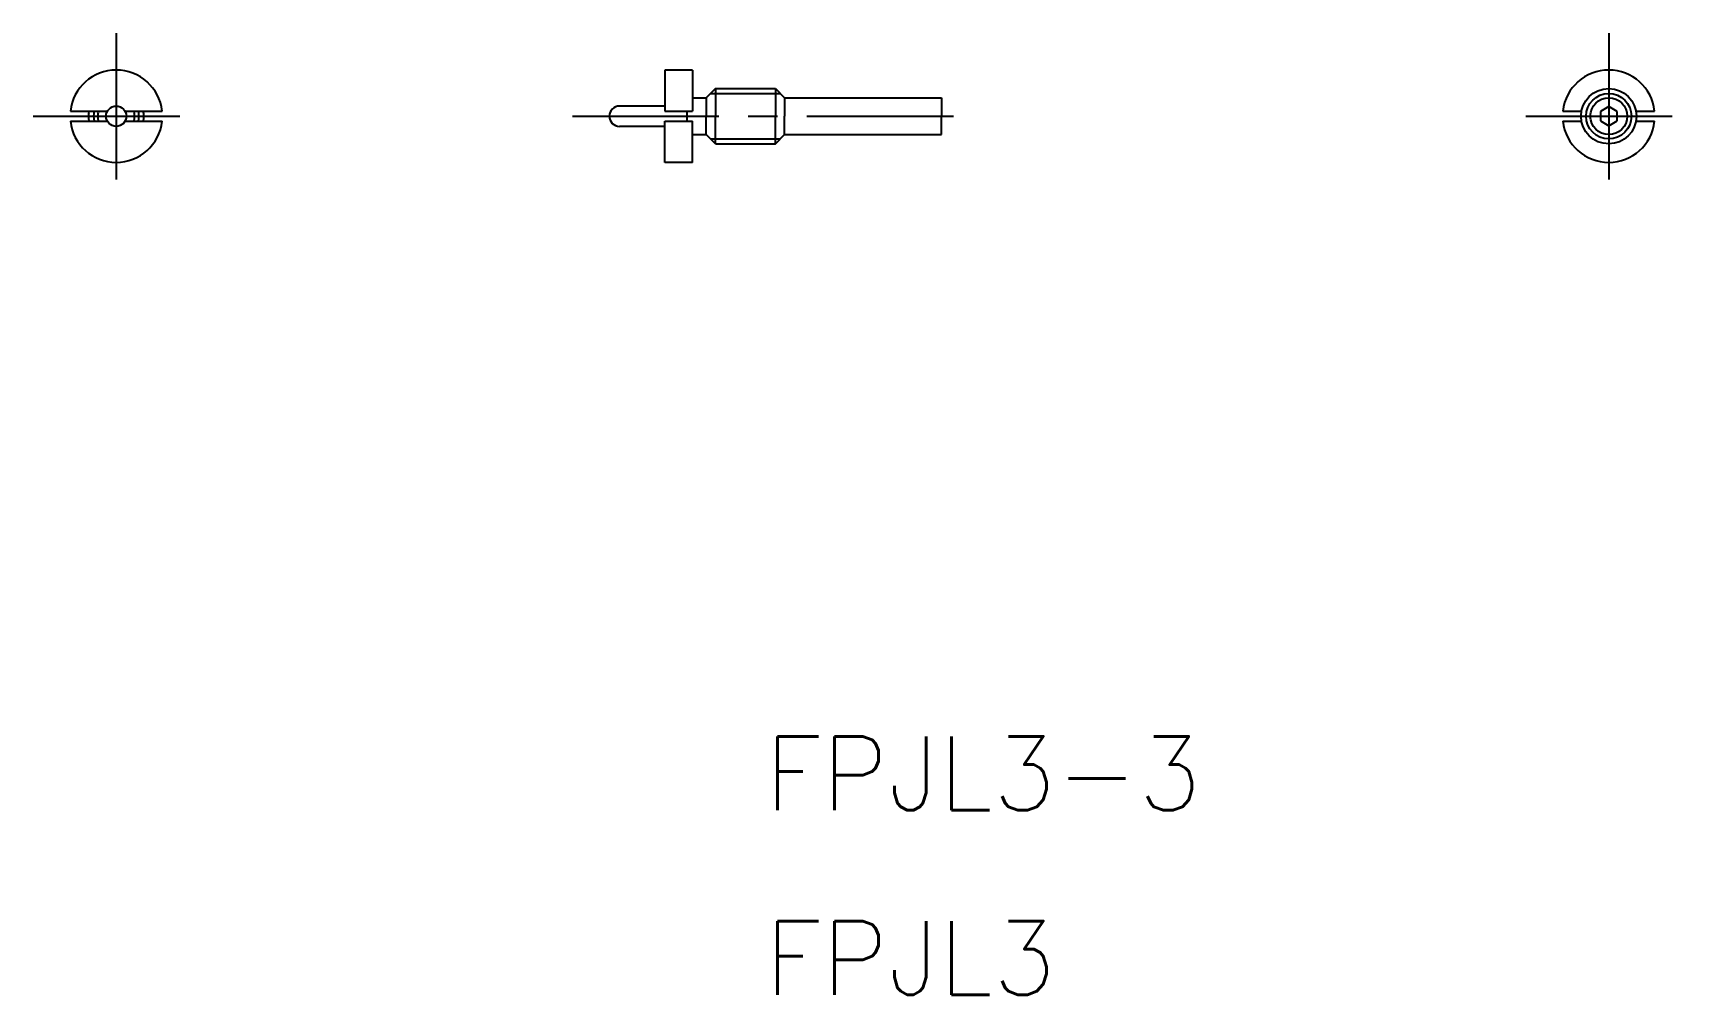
# Model space of a CAD drawing. Extents: x -75.8 to 14.1, y -36.2 to 15.9.
import ezdxf

# ---------------------------------------------------------------- set-up
doc = ezdxf.new("R2010")
doc.units = 0
doc.header["$LTSCALE"] = 0.25
doc.linetypes.add('CENTER', pattern=[50.8, 31.75, -6.35, 6.35, -6.35])
doc.layers.get('0').update_dxf_attribs({"linetype": 'CONTINUOUS'})
doc.layers.add('CENTER', color=1, linetype='CENTER')
doc.styles.get("Standard").update_dxf_attribs({"font": 'txt.shx'})

msp = doc.modelspace()

# ---------------------------------------------------------------- linework, layer by layer
for p, q in [((-41.548, 13.911), (-41.548, 11.686)), ((-40.048, 13.911), (-41.548, 13.911)), ((-40.048, 13.911), (-40.048, 11.686)), ((-38.798, 12.911), (-39.298, 12.411)), ((-38.798, 12.911), (-38.798, 11.411)), ((-38.798, 12.911), (-35.548, 12.911)), ((-35.548, 12.911), (-35.548, 11.411)), ((-35.548, 12.911), (-35.048, 12.411)), ((-73.741, 11.686), (-71.733, 11.686)), ((-70.78, 11.686), (-68.772, 11.686)), ((-41.548, 11.961), (-43.998, 11.961)), ((-41.548, 11.686), (-40.048, 11.686)), ((-40.348, 11.686), (-40.348, 11.136)), ((-40.048, 12.411), (-39.298, 12.411)), ((-39.298, 12.411), (-39.298, 11.411)), ((-35.048, 12.411), (-26.548, 12.411)), ((-35.048, 12.411), (-35.048, 11.411)), ((-26.548, 12.411), (-26.548, 11.411)), ((7.108, 11.686), (8.119, 11.686)), ((9.593, 11.93), (9.143, 11.671)), ((10.043, 11.671), (9.593, 11.93)), ((11.068, 11.686), (12.078, 11.686)), ((-73.741, 11.136), (-71.733, 11.136)), ((-70.78, 11.136), (-68.772, 11.136)), ((-41.548, 10.861), (-43.998, 10.861)), ((-41.548, 8.911), (-41.548, 11.136)), ((-41.548, 11.136), (-40.048, 11.136)), ((-40.048, 8.911), (-40.048, 11.136)), ((-39.298, 10.411), (-39.298, 11.411)), ((-38.798, 9.911), (-38.798, 11.411)), ((-35.548, 9.911), (-35.548, 11.411)), ((-35.048, 10.411), (-35.048, 11.411)), ((-26.548, 10.411), (-26.548, 11.411)), ((7.108, 11.136), (8.119, 11.136)), ((9.143, 11.671), (9.143, 11.151)), ((9.143, 11.151), (9.593, 10.891)), ((9.593, 10.891), (10.043, 11.151)), ((10.043, 11.151), (10.043, 11.671)), ((11.068, 11.136), (12.078, 11.136)), ((-40.048, 10.411), (-39.298, 10.411)), ((-38.798, 9.911), (-39.298, 10.411)), ((-38.798, 9.911), (-35.548, 9.911)), ((-35.548, 9.911), (-35.048, 10.411)), ((-35.048, 10.411), (-26.548, 10.411)), ((-40.048, 8.911), (-41.548, 8.911))]:
    msp.add_line(p, q)
at = {"color": 3}
for p, q in [((-39.068, 12.64), (-35.277, 12.64)), ((-39.068, 10.181), (-35.277, 10.181))]:
    msp.add_line(p, q, dxfattribs=at)
for centre, radius in [((9.593, 11.411), 1.5), ((-71.257, 11.411), 0.55), ((9.593, 11.411), 1)]:
    msp.add_circle(centre, radius)
msp.add_circle((9.593, 11.411), 1.23, dxfattribs=at)
for centre, radius, start, end in [((-71.257, 11.411), 2.5, 6.31532, 173.68468), ((9.593, 11.411), 2.5, 6.31532, 173.68468), ((-71.257, 11.411), 1.5, 169.43602, 180), ((-71.257, 11.411), 1, 164.03799, 180), ((-71.257, 11.411), 1, 0, 15.96201), ((-71.257, 11.411), 1.5, 0, 10.56398), ((-43.998, 11.411), 0.55, 90, 270), ((-71.257, 11.411), 2.5, 186.31532, 353.68468), ((-71.257, 11.411), 1.5, 180, 190.56398), ((-71.257, 11.411), 1, 180, 195.96201), ((-71.257, 11.411), 1, 344.03799, 0), ((-71.257, 11.411), 1.5, 349.43602, 0), ((9.593, 11.411), 2.5, 186.31532, 353.68468)]:
    msp.add_arc(centre, radius, start, end)
for start, end in [(167.07543, 192.92457), (347.07543, 12.92457)]:
    msp.add_arc((-71.257, 11.411), 1.23, start, end, dxfattribs=at)
at = {"layer": 'CENTER', "color": 1, "linetype": 'CENTER'}
for p, q in [((-71.257, 15.911), (-71.257, 6.911)), ((9.593, 15.911), (9.593, 6.911)), ((-75.757, 11.411), (-66.757, 11.411)), ((-46.548, 11.411), (-24.548, 11.411)), ((5.093, 11.411), (14.093, 11.411))]:
    msp.add_line(p, q, dxfattribs=at)

# ---------------------------------------------------------------- texts
for s, p in [('FPJL3-3', (-36.128, -26.201)), ('FPJL3', (-36.128, -36.201))]:
    msp.add_text(s, height=4).set_placement(p)

doc.saveas('drawing.dxf')
